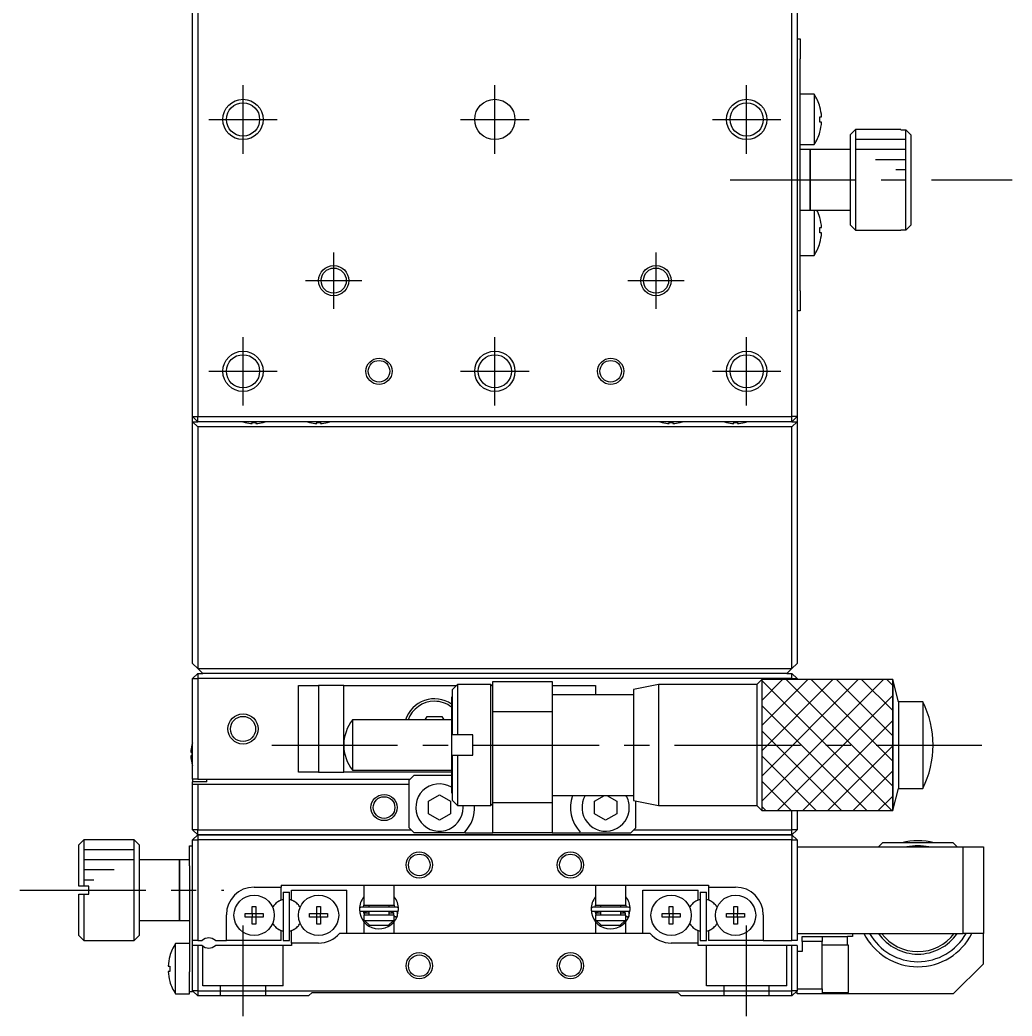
# Model space of a CAD drawing. Extents: x -401 to 352, y 16 to 609.
# Drawn here: x -103.9 to -5.4, y 36.5 to 135.3 of the extents above; entities that cross this region are included whole.
import ezdxf

# ---------------------------------------------------------------- set-up
doc = ezdxf.new("R2010")
doc.units = 0
doc.header["$LTSCALE"] = 10
doc.linetypes.add('CENTER', pattern=[2, 1.25, -0.25, 0.25, -0.25])
doc.linetypes.add('DASHED', pattern=[3.5, 2, -1.5])
doc.layers.get('0').update_dxf_attribs({"linetype": 'CONTINUOUS'})
doc.layers.add('CENTER', color=1, linetype='CENTER')

msp = doc.modelspace()

# ---------------------------------------------------------------- linework, layer by layer
at = {"color": 7, "linetype": 'CONTINUOUS'}
for p, q in [((-86.796638, 95.963481), (-86.796638, 154.963481)), ((-86.296638, 154.963481), (-86.296638, 95.963481)), ((-27.296638, 95.963481), (-27.296638, 154.963481)), ((-26.796638, 154.963481), (-26.796638, 95.963481)), ((-26.796638, 133.463481), (-26.496638, 133.463481)), ((-26.496638, 133.463481), (-26.496638, 131.463481)), ((-26.496638, 126.538481), (-26.496638, 131.463481)), ((-25.104981, 127.963481), (-26.496638, 127.963481)), ((-25.104981, 127.963481), (-25.104981, 122.963481)), ((-24.534057, 126.722071), (-24.527202, 126.725414)), ((-24.534057, 126.722071), (-24.527202, 126.725414)), ((-26.496638, 124.388481), (-26.496638, 126.538481)), ((-24.534057, 125.723481), (-24.361686, 125.723481)), ((-24.534057, 125.203481), (-24.534057, 125.723481)), ((-24.361686, 125.203481), (-24.534057, 125.203481)), ((-26.496638, 121.038481), (-26.496638, 124.388481)), ((-24.527202, 124.201548), (-24.534057, 124.204892)), ((-24.527202, 124.201548), (-24.534057, 124.204892)), ((-20.996638, 124.463481), (-21.496638, 123.963481)), ((-21.496638, 114.963481), (-21.496638, 123.963481)), ((-20.996638, 124.463481), (-20.996638, 114.463481)), ((-16.496638, 124.463481), (-20.996638, 124.463481)), ((-16.496638, 124.463481), (-16.496638, 124.447455)), ((-16.496638, 124.447455), (-15.996638, 124.447455)), ((-15.996638, 114.479507), (-15.996638, 124.447455)), ((-15.996638, 124.447455), (-15.496638, 123.945668)), ((-15.496638, 123.945668), (-15.496638, 114.981294)), ((-26.496638, 122.963481), (-25.104981, 122.963481)), ((-25.496638, 122.463481), (-26.496638, 122.463481)), ((-25.496638, 122.463481), (-25.496638, 116.463481)), ((-25.496638, 116.463481), (-25.496638, 122.463481)), ((-21.496638, 122.463481), (-25.496638, 122.463481)), ((-26.496638, 115.538481), (-26.496638, 121.038481)), ((-26.496638, 116.463481), (-25.496638, 116.463481)), ((-25.496638, 116.463481), (-21.496638, 116.463481)), ((-25.104981, 116.463481), (-25.104981, 111.963481)), ((-24.534057, 115.722071), (-24.527202, 115.725414)), ((-24.534057, 115.722071), (-24.527202, 115.725414)), ((-26.496638, 113.388481), (-26.496638, 115.538481)), ((-24.534057, 114.723481), (-24.361686, 114.723481)), ((-24.534057, 114.203481), (-24.534057, 114.723481)), ((-21.496638, 114.963481), (-20.996638, 114.463481)), ((-15.496638, 114.981294), (-15.996638, 114.479507)), ((-24.361686, 114.203481), (-24.534057, 114.203481)), ((-20.996638, 114.463481), (-16.496638, 114.463481)), ((-16.496638, 114.479507), (-16.496638, 114.463481)), ((-15.996638, 114.479507), (-16.496638, 114.479507)), ((-26.496638, 108.463481), (-26.496638, 113.388481)), ((-24.527202, 113.201548), (-24.534057, 113.204892)), ((-24.527202, 113.201548), (-24.534057, 113.204892)), ((-26.496638, 111.963481), (-25.104981, 111.963481)), ((-26.496638, 108.463481), (-26.496638, 106.463481)), ((-26.496638, 106.463481), (-26.796638, 106.463481)), ((-86.796638, 95.963481), (-86.296638, 95.963481)), ((-86.796638, 95.963481), (-86.296638, 95.463481)), ((-86.796638, 95.463481), (-86.796638, 95.963481)), ((-86.296638, 95.963481), (-27.296638, 95.963481)), ((-86.296638, 95.463481), (-86.296638, 95.963481)), ((-26.796638, 95.963481), (-27.296638, 95.963481)), ((-27.296638, 95.463481), (-27.296638, 95.963481)), ((-27.296638, 95.463481), (-26.796638, 95.963481)), ((-26.796638, 95.963481), (-26.796638, 95.463481)), ((-86.796638, 95.463481), (-86.296638, 94.963481)), ((-86.796638, 95.463481), (-86.296638, 95.463481)), ((-86.796638, 71.463481), (-86.796638, 95.463481)), ((-27.296638, 95.463481), (-86.296638, 95.463481)), ((-27.296638, 94.963481), (-86.296638, 94.963481)), ((-86.296638, 94.963481), (-86.296638, 70.963481)), ((-81.585254, 95.389337), (-81.583, 95.393959)), ((-80.876638, 95.393959), (-80.516638, 95.393959)), ((-80.876638, 95.273622), (-80.876638, 95.393959)), ((-80.516638, 95.393959), (-80.516638, 95.273622)), ((-79.810277, 95.393959), (-79.808022, 95.389337)), ((-75.185254, 95.389337), (-75.183, 95.393959)), ((-74.476638, 95.393959), (-74.116638, 95.393959)), ((-74.476638, 95.273622), (-74.476638, 95.393959)), ((-74.116638, 95.393959), (-74.116638, 95.273622)), ((-73.410277, 95.393959), (-73.408022, 95.389337)), ((-40.185254, 95.389337), (-40.183, 95.393959)), ((-39.476638, 95.393959), (-39.116638, 95.393959)), ((-39.476638, 95.273622), (-39.476638, 95.393959)), ((-39.116638, 95.393959), (-39.116638, 95.273622)), ((-38.410277, 95.393959), (-38.408022, 95.389337)), ((-33.785254, 95.389337), (-33.783, 95.393959)), ((-33.076638, 95.393959), (-32.716638, 95.393959)), ((-33.076638, 95.273622), (-33.076638, 95.393959)), ((-32.716638, 95.393959), (-32.716638, 95.273622)), ((-32.010277, 95.393959), (-32.008022, 95.389337)), ((-27.296638, 94.963481), (-26.796638, 95.463481)), ((-27.296638, 95.463481), (-26.796638, 95.463481)), ((-27.296638, 70.963481), (-27.296638, 94.963481)), ((-26.796638, 95.463481), (-26.796638, 71.463481)), ((-86.296638, 70.963481), (-86.796638, 71.463481)), ((-26.796638, 71.463481), (-27.296638, 70.963481)), ((-86.296638, 70.463481), (-86.796638, 69.963481)), ((-85.796638, 70.463481), (-86.296638, 70.963481)), ((-86.296638, 70.963481), (-27.296638, 70.963481)), ((-86.296638, 70.463481), (-86.296638, 69.963481)), ((-86.296638, 70.463481), (-85.796638, 70.463481)), ((-27.796638, 70.463481), (-85.796638, 70.463481)), ((-27.296638, 70.963481), (-27.796638, 70.463481)), ((-27.796638, 70.463481), (-27.296638, 70.463481)), ((-27.296638, 69.963481), (-27.296638, 70.463481)), ((-26.796638, 69.963481), (-27.296638, 70.463481)), ((-86.796638, 59.963481), (-86.796638, 69.963481)), ((-86.796638, 69.963481), (-86.296638, 69.963481)), ((-86.296638, 69.963481), (-86.296638, 59.963481)), ((-27.296638, 69.963481), (-86.296638, 69.963481)), ((-76.296638, 60.663481), (-76.296638, 69.263481)), ((-76.296638, 69.263481), (-74.296638, 69.263481)), ((-74.296638, 69.263481), (-74.296638, 60.663481)), ((-71.796638, 69.263481), (-74.296638, 69.263481)), ((-71.796638, 60.663481), (-71.796638, 69.263481)), ((-71.796638, 69.263481), (-60.596638, 69.263481)), ((-60.496638, 69.363481), (-60.996638, 68.863481)), ((-60.496638, 69.363481), (-60.496638, 64.363481)), ((-57.196638, 69.363481), (-60.496638, 69.363481)), ((-57.196638, 63.363481), (-57.196638, 69.363481)), ((-56.996638, 69.163481), (-57.196638, 69.363481)), ((-57.096638, 69.263481), (-56.996638, 69.263481)), ((-56.996638, 69.663481), (-51.096638, 69.663481)), ((-56.996638, 66.663481), (-56.996638, 69.663481)), ((-51.096638, 69.663481), (-51.096638, 66.663481)), ((-51.096638, 69.263481), (-46.796638, 69.263481)), ((-46.796638, 69.263481), (-46.796638, 68.363481)), ((-40.546639, 69.363477), (-43.046638, 68.863478)), ((-40.546639, 69.363477), (-40.546639, 57.363485)), ((-30.796634, 69.363477), (-40.546639, 69.363477)), ((-30.296632, 69.86348), (-30.796634, 69.363477)), ((-30.796634, 69.363477), (-30.796634, 57.363485)), ((-30.296632, 69.86348), (-30.296632, 56.863482)), ((-17.296631, 69.86348), (-30.296632, 69.86348)), ((-17.296631, 69.86348), (-30.296632, 69.86348)), ((-30.296632, 69.86348), (-30.296632, 56.863482)), ((-27.296638, 69.86348), (-27.296638, 69.963481)), ((-27.296638, 69.963481), (-26.796638, 69.963481)), ((-26.796638, 69.963481), (-26.796638, 69.86348)), ((-17.296631, 69.86348), (-17.296631, 56.863482)), ((-16.707143, 67.663481), (-17.296631, 69.86348)), ((-17.296631, 56.863482), (-17.296631, 69.86348)), ((-60.996638, 64.363481), (-60.996638, 68.863481)), ((-43.046638, 68.363481), (-51.096638, 68.363481)), ((-43.046638, 68.863478), (-43.046638, 57.863484)), ((-61.096638, 68.113481), (-61.096638, 58.613481)), ((-60.996638, 68.113481), (-61.096638, 68.113481)), ((-16.707143, 67.663481), (-16.707143, 59.063481)), ((-14.296632, 67.663481), (-16.707143, 67.663481)), ((-14.296632, 67.663481), (-14.296632, 59.063481)), ((-51.096638, 66.663481), (-56.996638, 66.663481)), ((-56.996638, 57.663481), (-56.996638, 66.663481)), ((-51.096638, 66.663481), (-51.096638, 57.663481)), ((-70.919129, 65.863477), (-70.919129, 60.863485)), ((-61.096638, 65.863477), (-70.919129, 65.863477)), ((-63.720401, 65.863477), (-63.518326, 66.213481)), ((-63.518326, 66.213481), (-62.07495, 66.213481)), ((-62.07495, 66.213481), (-61.872875, 65.863477)), ((-60.496638, 64.363481), (-60.996638, 64.363481)), ((-58.996638, 64.363481), (-60.496638, 64.363481)), ((-58.996638, 62.363481), (-58.996638, 64.363481)), ((-86.870782, 63.352097), (-86.86616, 63.349842)), ((-57.196638, 57.363481), (-57.196638, 63.363481)), ((-86.986497, 62.643481), (-86.86616, 62.643481)), ((-86.86616, 62.643481), (-86.86616, 62.283481)), ((-60.996638, 57.863481), (-60.996638, 62.363481)), ((-60.996638, 62.363481), (-60.496638, 62.363481)), ((-60.496638, 62.363481), (-60.496638, 57.363481)), ((-60.496638, 62.363481), (-58.996638, 62.363481)), ((-86.86616, 62.283481), (-86.986497, 62.283481)), ((-86.86616, 61.57712), (-86.870782, 61.574865)), ((-74.296638, 60.663481), (-76.296638, 60.663481)), ((-74.296638, 60.663481), (-71.796638, 60.663481)), ((-61.096638, 60.663481), (-71.796638, 60.663481)), ((-70.919129, 60.863485), (-61.096638, 60.863485)), ((-64.796638, 60.363481), (-65.296638, 59.863481)), ((-64.796638, 60.363481), (-61.096638, 60.363481)), ((-86.296638, 59.963481), (-86.796638, 59.963481)), ((-86.796638, 59.963481), (-86.796638, 59.713481)), ((-85.396638, 59.713481), (-86.796638, 59.713481)), ((-86.796638, 59.463481), (-86.796638, 59.713481)), ((-86.796638, 54.963481), (-86.796638, 59.463481)), ((-86.296638, 59.463481), (-86.796638, 59.463481)), ((-86.296638, 59.963481), (-65.196638, 59.963481)), ((-86.296638, 59.463481), (-86.296638, 54.963481)), ((-65.296638, 59.463481), (-86.296638, 59.463481)), ((-85.396638, 59.713481), (-85.396638, 59.963481)), ((-65.296638, 55.163481), (-65.296638, 59.863481)), ((-63.396638, 57.798566), (-62.296638, 58.433652)), ((-62.296638, 58.433652), (-61.196638, 57.798566)), ((-61.096638, 58.613481), (-60.996638, 58.613481)), ((-51.096638, 58.363481), (-43.046638, 58.363481)), ((-46.896638, 57.798566), (-45.918177, 58.363481)), ((-45.675099, 58.363481), (-44.696638, 57.798566)), ((-17.296631, 56.863482), (-16.707143, 59.063481)), ((-16.707143, 59.063481), (-14.296632, 59.063481)), ((-63.396638, 56.528396), (-63.396638, 57.798566)), ((-61.196638, 57.798566), (-61.196638, 56.528396)), ((-60.996638, 57.863481), (-60.496638, 57.363481)), ((-60.496638, 57.363481), (-57.196638, 57.363481)), ((-57.196638, 57.363481), (-56.996638, 57.563481)), ((-56.996638, 54.663481), (-56.996638, 57.663481)), ((-56.996638, 57.663481), (-51.096638, 57.663481)), ((-51.096638, 57.663481), (-51.096638, 54.663481)), ((-46.896638, 56.528396), (-46.896638, 57.798566)), ((-44.696638, 57.798566), (-44.696638, 56.528396)), ((-43.046638, 57.863484), (-40.546639, 57.363485)), ((-42.796638, 55.163481), (-42.796638, 57.813484)), ((-40.546639, 57.363485), (-30.796634, 57.363485)), ((-30.796634, 57.363485), (-30.296632, 56.863482)), ((-62.296638, 55.89331), (-63.396638, 56.528396)), ((-61.196638, 56.528396), (-62.296638, 55.89331)), ((-45.796638, 55.89331), (-46.896638, 56.528396)), ((-44.696638, 56.528396), (-45.796638, 55.89331)), ((-30.296632, 56.863482), (-17.296631, 56.863482)), ((-30.296632, 56.863482), (-17.296631, 56.863482)), ((-27.296638, 54.963481), (-27.296638, 56.863482)), ((-26.796638, 56.863482), (-26.796638, 54.963481)), ((-86.296638, 54.463481), (-86.796638, 54.963481)), ((-86.296638, 54.963481), (-86.796638, 54.963481)), ((-86.296638, 54.463481), (-86.796638, 53.963481)), ((-86.296638, 54.963481), (-65.096638, 54.963481)), ((-86.296638, 54.463481), (-86.296638, 54.963481)), ((-27.296638, 54.463481), (-86.296638, 54.463481)), ((-86.296638, 54.463481), (-27.296638, 54.463481)), ((-86.296638, 54.463481), (-86.296638, 53.963481)), ((-65.296638, 55.163481), (-64.796638, 54.663481)), ((-59.74911, 54.663481), (-64.796638, 54.663481)), ((-59.778483, 54.73266), (-59.74911, 54.663481)), ((-59.74911, 54.663481), (-56.996638, 54.663481)), ((-51.096638, 54.663481), (-56.996638, 54.663481)), ((-51.096638, 54.663481), (-48.344166, 54.663481)), ((-48.344166, 54.663481), (-48.314794, 54.73266)), ((-48.344166, 54.663481), (-43.296638, 54.663481)), ((-43.296638, 54.663481), (-42.796638, 55.163481)), ((-42.996638, 54.963481), (-27.296638, 54.963481)), ((-27.296638, 54.463481), (-27.296638, 54.963481)), ((-26.796638, 54.963481), (-27.296638, 54.963481)), ((-27.296638, 54.463481), (-26.796638, 54.963481)), ((-27.296638, 54.463481), (-27.296638, 53.963481)), ((-27.296638, 54.463481), (-26.796638, 53.963481)), ((-97.596638, 53.963481), (-98.096638, 53.463481)), ((-98.096638, 49.363481), (-98.096638, 53.463481)), ((-97.596638, 53.963481), (-97.596638, 49.363481)), ((-92.596638, 53.963481), (-97.596638, 53.963481)), ((-92.596638, 43.963481), (-92.596638, 53.963481)), ((-92.096638, 53.463481), (-92.596638, 53.963481)), ((-92.096638, 53.463481), (-92.096638, 44.463481)), ((-86.796638, 43.963481), (-86.796638, 53.963481)), ((-86.796638, 53.963481), (-86.296638, 53.963481)), ((-86.296638, 53.963481), (-86.296638, 43.963481)), ((-27.296638, 53.963481), (-86.296638, 53.963481)), ((-27.296638, 43.963481), (-27.296638, 53.963481)), ((-27.296638, 53.963481), (-26.796638, 53.963481)), ((-26.796638, 53.963481), (-26.796638, 43.963481)), ((-18.296638, 53.663481), (-18.696638, 53.263481)), ((-11.296638, 53.663481), (-18.296638, 53.663481)), ((-10.896638, 53.263481), (-11.296638, 53.663481)), ((-87.096638, 51.363481), (-87.096638, 53.363481)), ((-87.096638, 53.363481), (-86.796638, 53.363481)), ((-26.796638, 53.263481), (-10.296638, 53.263481)), ((-10.296638, 44.663481), (-10.296638, 53.263481)), ((-10.296638, 53.263481), (-8.296638, 53.263481)), ((-8.296638, 53.263481), (-8.296638, 44.663481)), ((-88.096638, 51.963481), (-92.096638, 51.963481)), ((-88.096638, 45.963481), (-88.096638, 51.963481)), ((-88.096638, 51.963481), (-88.096638, 45.963481)), ((-87.096638, 51.963481), (-88.096638, 51.963481)), ((-87.096638, 51.363481), (-87.096638, 42.238481)), ((-77.996638, 49.463481), (-35.596638, 49.463481)), ((-77.996638, 49.463481), (-77.996638, 49.263481)), ((-69.796638, 49.463481), (-69.796638, 47.463481)), ((-66.796638, 47.463481), (-66.796638, 49.463481)), ((-46.796638, 49.463481), (-46.796638, 47.463481)), ((-43.796638, 47.463481), (-43.796638, 49.463481)), ((-35.596638, 49.463481), (-35.596638, 49.263481)), ((-97.596638, 49.363481), (-98.096638, 49.363481)), ((-98.096638, 44.463481), (-98.096638, 48.563481)), ((-98.096638, 48.563481), (-97.596638, 48.563481)), ((-97.096638, 49.363481), (-97.596638, 49.363481)), ((-97.596638, 48.563481), (-97.596638, 43.963481)), ((-97.596638, 48.563481), (-97.096638, 48.563481)), ((-97.096638, 48.563481), (-97.096638, 49.363481)), ((-80.696638, 49.263481), (-77.996638, 49.263481)), ((-77.996638, 48.014287), (-77.996638, 49.263481)), ((-77.796638, 48.763481), (-77.796638, 43.963481)), ((-77.796638, 48.763481), (-77.196638, 48.763481)), ((-77.196638, 43.963481), (-77.196638, 48.763481)), ((-76.996638, 48.963481), (-71.496638, 48.963481)), ((-76.996638, 48.014287), (-76.996638, 48.963481)), ((-71.496638, 44.663481), (-71.496638, 48.963481)), ((-42.096638, 44.663481), (-42.096638, 48.963481)), ((-42.096638, 48.963481), (-36.596638, 48.963481)), ((-36.596638, 48.014287), (-36.596638, 48.963481)), ((-36.396638, 48.763481), (-36.396638, 43.963481)), ((-36.396638, 48.763481), (-35.796638, 48.763481)), ((-35.796638, 43.963481), (-35.796638, 48.763481)), ((-35.596638, 49.263481), (-32.896638, 49.263481)), ((-35.596638, 49.263481), (-35.596638, 48.014287)), ((-78.256733, 47.864121), (-77.996638, 48.014287)), ((-76.996638, 48.014287), (-76.736543, 47.864121)), ((-69.840004, 47.258537), (-69.800007, 47.463727)), ((-69.800007, 47.463727), (-69.796724, 47.475914)), ((-69.796638, 47.463481), (-66.796638, 47.463481)), ((-69.296638, 47.463481), (-69.296638, 47.258481)), ((-67.296638, 47.258481), (-67.296638, 47.463481)), ((-66.796317, 47.474912), (-66.79327, 47.463684)), ((-66.79327, 47.463684), (-66.752956, 47.258504)), ((-46.840004, 47.258537), (-46.800007, 47.463727)), ((-46.800007, 47.463727), (-46.796724, 47.475914)), ((-46.796638, 47.463481), (-43.796638, 47.463481)), ((-46.296638, 47.463481), (-46.296638, 47.258481)), ((-44.296638, 47.258481), (-44.296638, 47.463481)), ((-43.796317, 47.474912), (-43.79327, 47.463684)), ((-43.79327, 47.463684), (-43.752956, 47.258504)), ((-36.596638, 48.014287), (-36.856733, 47.864121)), ((-35.336543, 47.864121), (-35.596638, 48.014287)), ((-83.446638, 43.963481), (-83.446638, 46.513481)), ((-81.583, 46.643481), (-80.876638, 46.643481)), ((-81.583, 46.283481), (-81.583, 46.643481)), ((-80.876638, 47.349842), (-80.516638, 47.349842)), ((-80.876638, 46.643481), (-80.876638, 47.349842)), ((-80.866266, 46.633109), (-80.876638, 46.643481)), ((-80.866266, 46.293853), (-80.866266, 46.633109)), ((-80.866266, 46.633109), (-80.52701, 46.633109)), ((-80.52701, 46.633109), (-80.516638, 46.643481)), ((-80.52701, 46.633109), (-80.52701, 46.293853)), ((-80.516638, 47.349842), (-80.516638, 46.643481)), ((-80.516638, 46.643481), (-79.810277, 46.643481)), ((-79.810277, 46.643481), (-79.810277, 46.283481)), ((-75.183, 46.283481), (-75.183, 46.643481)), ((-75.183, 46.643481), (-74.476638, 46.643481)), ((-74.476638, 47.349842), (-74.116638, 47.349842)), ((-74.476638, 46.643481), (-74.476638, 47.349842)), ((-74.466266, 46.633109), (-74.476638, 46.643481)), ((-74.466266, 46.633109), (-74.12701, 46.633109)), ((-74.466266, 46.293853), (-74.466266, 46.633109)), ((-74.12701, 46.633109), (-74.116638, 46.643481)), ((-74.12701, 46.633109), (-74.12701, 46.293853)), ((-74.116638, 47.349842), (-74.116638, 46.643481)), ((-74.116638, 46.643481), (-73.410277, 46.643481)), ((-73.410277, 46.643481), (-73.410277, 46.283481)), ((-66.546638, 47.258481), (-70.046638, 47.258481)), ((-70.046638, 46.868481), (-66.546638, 46.868481)), ((-69.731848, 46.463323), (-69.840327, 46.868438)), ((-69.750233, 46.570081), (-69.749756, 46.585153)), ((-69.749939, 46.555007), (-69.750233, 46.570081)), ((-69.748875, 46.539971), (-69.749939, 46.555007)), ((-69.749756, 46.585153), (-69.74851, 46.600183)), ((-69.747044, 46.525013), (-69.748875, 46.539971)), ((-69.74851, 46.600183), (-69.746497, 46.615131)), ((-69.744454, 46.510171), (-69.747044, 46.525013)), ((-69.746497, 46.615131), (-69.743724, 46.629958)), ((-69.741111, 46.495485), (-69.744454, 46.510171)), ((-69.743724, 46.629958), (-69.740198, 46.644624)), ((-69.737025, 46.480992), (-69.741111, 46.495485)), ((-69.740198, 46.644624), (-69.73593, 46.659091)), ((-69.73221, 46.46673), (-69.737025, 46.480992)), ((-69.73593, 46.659091), (-69.730931, 46.673322)), ((-69.296638, 46.663481), (-69.734822, 46.663481)), ((-69.296638, 46.663481), (-69.734821, 46.663481)), ((-69.730931, 46.673322), (-69.725218, 46.68728)), ((-69.725218, 46.68728), (-69.718805, 46.700929)), ((-69.718805, 46.700929), (-69.711712, 46.714235)), ((-69.711712, 46.714235), (-69.703958, 46.727164)), ((-69.703958, 46.727164), (-69.695564, 46.739684)), ((-69.695564, 46.739684), (-69.686555, 46.751765)), ((-69.686555, 46.751765), (-69.676954, 46.763378)), ((-69.676954, 46.763378), (-69.666787, 46.774495)), ((-69.666787, 46.774495), (-69.656082, 46.78509)), ((-69.656082, 46.78509), (-69.644867, 46.795138)), ((-69.644867, 46.795138), (-69.63317, 46.804617)), ((-69.63317, 46.804617), (-69.621021, 46.813504)), ((-69.621021, 46.813504), (-69.608453, 46.821781)), ((-69.608453, 46.821781), (-69.595495, 46.829429)), ((-69.595495, 46.829429), (-69.58218, 46.836431)), ((-69.58218, 46.836431), (-69.568542, 46.842772)), ((-69.568542, 46.842772), (-69.554612, 46.848438)), ((-69.554612, 46.848438), (-69.540425, 46.853418)), ((-69.540425, 46.853418), (-69.526016, 46.857701)), ((-69.526016, 46.857701), (-69.511418, 46.861279)), ((-69.511418, 46.861279), (-69.496665, 46.864143)), ((-69.496665, 46.864143), (-69.481794, 46.866288)), ((-69.481794, 46.866288), (-69.466838, 46.86771)), ((-69.466838, 46.86771), (-69.451834, 46.868405)), ((-69.451834, 46.868405), (-69.445139, 46.868481)), ((-69.296638, 46.868481), (-69.296638, 46.463481)), ((-67.296638, 46.463481), (-67.296638, 46.868481)), ((-66.858443, 46.663481), (-67.296638, 46.663481)), ((-66.858444, 46.663481), (-67.296638, 46.663481)), ((-67.148137, 46.868481), (-67.133912, 46.868147)), ((-67.133912, 46.868147), (-67.118932, 46.867087)), ((-67.118932, 46.867087), (-67.104023, 46.865304)), ((-67.104023, 46.865304), (-67.089219, 46.8628)), ((-67.089219, 46.8628), (-67.074556, 46.859583)), ((-67.074556, 46.859583), (-67.060068, 46.855659)), ((-67.060068, 46.855659), (-67.045788, 46.851036)), ((-67.045788, 46.851036), (-67.031752, 46.845725)), ((-67.031752, 46.845725), (-67.017991, 46.839738)), ((-67.017991, 46.839738), (-67.004539, 46.833087)), ((-67.004539, 46.833087), (-66.991429, 46.825787)), ((-66.991429, 46.825787), (-66.978691, 46.817853)), ((-66.978691, 46.817853), (-66.966358, 46.809305)), ((-66.966358, 46.809305), (-66.954459, 46.80016)), ((-66.954459, 46.80016), (-66.943024, 46.790438)), ((-66.943024, 46.790438), (-66.932083, 46.780162)), ((-66.932083, 46.780162), (-66.921662, 46.769356)), ((-66.921662, 46.769356), (-66.91179, 46.758042)), ((-66.91179, 46.758042), (-66.902491, 46.746249)), ((-66.902491, 46.746249), (-66.893791, 46.734003)), ((-66.893791, 46.734003), (-66.885712, 46.721334)), ((-66.885712, 46.721334), (-66.878278, 46.708272)), ((-66.878278, 46.708272), (-66.871509, 46.694847)), ((-66.871509, 46.694847), (-66.865424, 46.681095)), ((-66.865424, 46.681095), (-66.860041, 46.667047)), ((-66.858281, 46.474686), (-66.863426, 46.460506)), ((-66.860041, 46.667047), (-66.855374, 46.65274)), ((-66.853865, 46.489109), (-66.858281, 46.474686)), ((-66.855374, 46.65274), (-66.851439, 46.63821)), ((-66.85019, 46.503738), (-66.853865, 46.489109)), ((-66.851439, 46.63821), (-66.848247, 46.623494)), ((-66.847267, 46.518535), (-66.85019, 46.503738)), ((-66.848247, 46.623494), (-66.845809, 46.60863)), ((-66.845103, 46.533461), (-66.847267, 46.518535)), ((-66.845809, 46.60863), (-66.84413, 46.593657)), ((-66.843705, 46.548476), (-66.845103, 46.533461)), ((-66.84413, 46.593657), (-66.843219, 46.578614)), ((-66.843077, 46.56354), (-66.843705, 46.548476)), ((-66.843219, 46.578614), (-66.843077, 46.56354)), ((-66.519321, 46.86237), (-66.523013, 46.870028)), ((-66.505393, 46.831023), (-66.519321, 46.86237)), ((-66.493051, 46.799033), (-66.505393, 46.831023)), ((-66.482325, 46.766478), (-66.493051, 46.799033)), ((-66.488942, 46.348434), (-66.352983, 47.035889)), ((-66.473239, 46.733438), (-66.482325, 46.766478)), ((-66.465816, 46.699994), (-66.473239, 46.733438)), ((-66.460075, 46.666227), (-66.465816, 46.699994)), ((-66.461414, 46.461509), (-66.456922, 46.495464)), ((-66.456028, 46.632221), (-66.460075, 46.666227)), ((-66.456922, 46.495464), (-66.454132, 46.529596)), ((-66.453685, 46.598058), (-66.456028, 46.632221)), ((-66.454132, 46.529596), (-66.453053, 46.563822)), ((-66.453053, 46.563822), (-66.453685, 46.598058)), ((-43.546638, 47.258481), (-47.046638, 47.258481)), ((-47.046638, 46.868481), (-43.546638, 46.868481)), ((-46.731848, 46.463323), (-46.840327, 46.868438)), ((-46.750233, 46.570081), (-46.749756, 46.585153)), ((-46.749939, 46.555007), (-46.750233, 46.570081)), ((-46.748875, 46.539971), (-46.749939, 46.555007)), ((-46.749756, 46.585153), (-46.74851, 46.600183)), ((-46.747044, 46.525013), (-46.748875, 46.539971)), ((-46.74851, 46.600183), (-46.746497, 46.615131)), ((-46.744454, 46.510171), (-46.747044, 46.525013)), ((-46.746497, 46.615131), (-46.743724, 46.629958)), ((-46.741111, 46.495485), (-46.744454, 46.510171)), ((-46.743724, 46.629958), (-46.740198, 46.644624)), ((-46.737025, 46.480992), (-46.741111, 46.495485)), ((-46.740198, 46.644624), (-46.73593, 46.659091)), ((-46.73221, 46.46673), (-46.737025, 46.480992)), ((-46.73593, 46.659091), (-46.730931, 46.673322)), ((-46.296638, 46.663481), (-46.734822, 46.663481)), ((-46.296638, 46.663481), (-46.734821, 46.663481)), ((-46.730931, 46.673322), (-46.725218, 46.68728)), ((-46.725218, 46.68728), (-46.718805, 46.700929)), ((-46.718805, 46.700929), (-46.711712, 46.714235)), ((-46.711712, 46.714235), (-46.703958, 46.727164)), ((-46.703958, 46.727164), (-46.695564, 46.739684)), ((-46.695564, 46.739684), (-46.686555, 46.751765)), ((-46.686555, 46.751765), (-46.676954, 46.763378)), ((-46.676954, 46.763378), (-46.666787, 46.774495)), ((-46.666787, 46.774495), (-46.656082, 46.78509)), ((-46.656082, 46.78509), (-46.644867, 46.795138)), ((-46.644867, 46.795138), (-46.63317, 46.804617)), ((-46.63317, 46.804617), (-46.621021, 46.813504)), ((-46.621021, 46.813504), (-46.608453, 46.821781)), ((-46.608453, 46.821781), (-46.595495, 46.829429)), ((-46.595495, 46.829429), (-46.58218, 46.836431)), ((-46.58218, 46.836431), (-46.568542, 46.842772)), ((-46.568542, 46.842772), (-46.554612, 46.848438)), ((-46.554612, 46.848438), (-46.540425, 46.853418)), ((-46.540425, 46.853418), (-46.526016, 46.857701)), ((-46.526016, 46.857701), (-46.511418, 46.861279)), ((-46.511418, 46.861279), (-46.496665, 46.864143)), ((-46.496665, 46.864143), (-46.481794, 46.866288)), ((-46.481794, 46.866288), (-46.466838, 46.86771)), ((-46.466838, 46.86771), (-46.451834, 46.868405)), ((-46.451834, 46.868405), (-46.445139, 46.868481)), ((-46.296638, 46.868481), (-46.296638, 46.463481)), ((-44.296638, 46.463481), (-44.296638, 46.868481)), ((-43.858443, 46.663481), (-44.296638, 46.663481)), ((-43.858444, 46.663481), (-44.296638, 46.663481)), ((-44.148137, 46.868481), (-44.133912, 46.868147)), ((-44.133912, 46.868147), (-44.118932, 46.867087)), ((-44.118932, 46.867087), (-44.104023, 46.865304)), ((-44.104023, 46.865304), (-44.089219, 46.8628)), ((-44.089219, 46.8628), (-44.074556, 46.859583)), ((-44.074556, 46.859583), (-44.060068, 46.855659)), ((-44.060068, 46.855659), (-44.045788, 46.851036)), ((-44.045788, 46.851036), (-44.031752, 46.845725)), ((-44.031752, 46.845725), (-44.017991, 46.839738)), ((-44.017991, 46.839738), (-44.004539, 46.833087)), ((-44.004539, 46.833087), (-43.991429, 46.825787)), ((-43.991429, 46.825787), (-43.978691, 46.817853)), ((-43.978691, 46.817853), (-43.966358, 46.809305)), ((-43.966358, 46.809305), (-43.954459, 46.80016)), ((-43.954459, 46.80016), (-43.943024, 46.790438)), ((-43.943024, 46.790438), (-43.932083, 46.780162)), ((-43.932083, 46.780162), (-43.921662, 46.769356)), ((-43.921662, 46.769356), (-43.91179, 46.758042)), ((-43.91179, 46.758042), (-43.902491, 46.746249)), ((-43.902491, 46.746249), (-43.893791, 46.734003)), ((-43.893791, 46.734003), (-43.885712, 46.721334)), ((-43.885712, 46.721334), (-43.878278, 46.708272)), ((-43.878278, 46.708272), (-43.871509, 46.694847)), ((-43.871509, 46.694847), (-43.865424, 46.681095)), ((-43.865424, 46.681095), (-43.860041, 46.667047)), ((-43.858281, 46.474686), (-43.863426, 46.460506)), ((-43.860041, 46.667047), (-43.855374, 46.65274)), ((-43.853865, 46.489109), (-43.858281, 46.474686)), ((-43.855374, 46.65274), (-43.851439, 46.63821)), ((-43.85019, 46.503738), (-43.853865, 46.489109)), ((-43.851439, 46.63821), (-43.848247, 46.623494)), ((-43.847267, 46.518535), (-43.85019, 46.503738)), ((-43.848247, 46.623494), (-43.845809, 46.60863)), ((-43.845103, 46.533461), (-43.847267, 46.518535)), ((-43.845809, 46.60863), (-43.84413, 46.593657)), ((-43.843705, 46.548476), (-43.845103, 46.533461)), ((-43.84413, 46.593657), (-43.843219, 46.578614)), ((-43.843077, 46.56354), (-43.843705, 46.548476)), ((-43.843219, 46.578614), (-43.843077, 46.56354)), ((-43.519321, 46.86237), (-43.523013, 46.870028)), ((-43.505393, 46.831023), (-43.519321, 46.86237)), ((-43.493051, 46.799033), (-43.505393, 46.831023)), ((-43.482325, 46.766478), (-43.493051, 46.799033)), ((-43.488942, 46.348434), (-43.352983, 47.035889)), ((-43.473239, 46.733438), (-43.482325, 46.766478)), ((-43.465816, 46.699994), (-43.473239, 46.733438)), ((-43.460075, 46.666227), (-43.465816, 46.699994)), ((-43.461414, 46.461509), (-43.456922, 46.495464)), ((-43.456028, 46.632221), (-43.460075, 46.666227)), ((-43.456922, 46.495464), (-43.454132, 46.529596)), ((-43.453685, 46.598058), (-43.456028, 46.632221)), ((-43.454132, 46.529596), (-43.453053, 46.563822)), ((-43.453053, 46.563822), (-43.453685, 46.598058)), ((-40.183, 46.643481), (-39.476638, 46.643481)), ((-40.183, 46.283481), (-40.183, 46.643481)), ((-39.476638, 47.349842), (-39.116638, 47.349842)), ((-39.476638, 46.643481), (-39.476638, 47.349842)), ((-39.466266, 46.633109), (-39.476638, 46.643481)), ((-39.466266, 46.293853), (-39.466266, 46.633109)), ((-39.466266, 46.633109), (-39.12701, 46.633109)), ((-39.12701, 46.633109), (-39.116638, 46.643481)), ((-39.12701, 46.633109), (-39.12701, 46.293853)), ((-39.116638, 47.349842), (-39.116638, 46.643481)), ((-39.116638, 46.643481), (-38.410277, 46.643481)), ((-38.410277, 46.643481), (-38.410277, 46.283481)), ((-33.783, 46.283481), (-33.783, 46.643481)), ((-33.783, 46.643481), (-33.076638, 46.643481)), ((-33.076638, 47.349842), (-32.716638, 47.349842)), ((-33.076638, 46.643481), (-33.076638, 47.349842)), ((-33.066266, 46.633109), (-33.076638, 46.643481)), ((-33.066266, 46.293853), (-33.066266, 46.633109)), ((-33.066266, 46.633109), (-32.72701, 46.633109)), ((-32.72701, 46.633109), (-32.716638, 46.643481)), ((-32.72701, 46.633109), (-32.72701, 46.293853)), ((-32.716638, 47.349842), (-32.716638, 46.643481)), ((-32.716638, 46.643481), (-32.010277, 46.643481)), ((-32.010277, 46.643481), (-32.010277, 46.283481)), ((-30.146638, 46.513481), (-30.146638, 43.963481)), ((-92.096638, 45.963481), (-88.096638, 45.963481)), ((-88.096638, 45.963481), (-87.096638, 45.963481)), ((-80.876638, 46.283481), (-81.583, 46.283481)), ((-80.866266, 46.293853), (-80.876638, 46.283481)), ((-80.876638, 45.57712), (-80.876638, 46.283481)), ((-80.516638, 45.57712), (-80.876638, 45.57712)), ((-80.52701, 46.293853), (-80.866266, 46.293853)), ((-80.52701, 46.293853), (-80.516638, 46.283481)), ((-80.516638, 46.283481), (-80.516638, 45.57712)), ((-79.810277, 46.283481), (-80.516638, 46.283481)), ((-74.476638, 46.283481), (-75.183, 46.283481)), ((-74.466266, 46.293853), (-74.476638, 46.283481)), ((-74.476638, 45.57712), (-74.476638, 46.283481)), ((-74.116638, 45.57712), (-74.476638, 45.57712)), ((-74.12701, 46.293853), (-74.466266, 46.293853)), ((-74.12701, 46.293853), (-74.116638, 46.283481)), ((-73.410277, 46.283481), (-74.116638, 46.283481)), ((-74.116638, 46.283481), (-74.116638, 45.57712)), ((-70.106459, 46.355836), (-70.085078, 46.29895)), ((-66.796638, 46.463481), (-69.796638, 46.463481)), ((-69.796638, 46.463481), (-69.796638, 45.963481)), ((-69.796638, 45.963481), (-69.742321, 45.963481)), ((-69.796638, 45.827236), (-69.796638, 44.663481)), ((-69.213153, 45.463481), (-69.742321, 45.963481)), ((-69.742321, 45.963481), (-66.850955, 45.963481)), ((-69.726444, 46.452186), (-69.73221, 46.46673)), ((-66.850955, 45.963481), (-67.380123, 45.463481)), ((-66.863426, 46.460506), (-66.866833, 46.452186)), ((-66.850955, 45.963481), (-66.796638, 45.963481)), ((-66.736438, 46.357785), (-66.79664, 46.387976)), ((-66.796638, 45.963481), (-66.796638, 46.463481)), ((-66.796638, 46.398969), (-66.78465, 46.392639)), ((-66.796638, 44.663481), (-66.796638, 45.826866)), ((-66.78465, 46.392639), (-66.772016, 46.386195)), ((-66.772016, 46.386195), (-66.75882, 46.379681)), ((-66.75882, 46.379681), (-66.745149, 46.373139)), ((-66.745149, 46.373139), (-66.731095, 46.366614)), ((-66.513019, 46.290084), (-66.736438, 46.357785)), ((-66.731095, 46.366614), (-66.716752, 46.360148)), ((-66.716752, 46.360148), (-66.702213, 46.353784)), ((-66.702213, 46.353784), (-66.687577, 46.347566)), ((-66.687577, 46.347566), (-66.672941, 46.341534)), ((-66.672941, 46.341534), (-66.658401, 46.335728)), ((-66.658401, 46.335728), (-66.644055, 46.330187)), ((-66.644055, 46.330187), (-66.629999, 46.324948)), ((-66.629999, 46.324948), (-66.616325, 46.320046)), ((-66.616325, 46.320046), (-66.603124, 46.315513)), ((-66.603124, 46.315513), (-66.590485, 46.31138)), ((-66.590485, 46.31138), (-66.578491, 46.307673)), ((-66.578491, 46.307673), (-66.567222, 46.304419)), ((-66.567222, 46.304419), (-66.556754, 46.301637)), ((-66.556754, 46.301637), (-66.547156, 46.299348)), ((-66.547156, 46.299348), (-66.538491, 46.297565)), ((-66.538491, 46.297565), (-66.530817, 46.296301)), ((-66.530817, 46.296301), (-66.524186, 46.295565)), ((-66.524186, 46.295565), (-66.518641, 46.29536)), ((-66.522008, 46.269789), (-66.512827, 46.290663)), ((-66.518641, 46.29536), (-66.51422, 46.29569)), ((-66.51422, 46.29569), (-66.511988, 46.296181)), ((-66.511988, 46.296181), (-66.508621, 46.298221)), ((-66.508621, 46.298221), (-66.508198, 46.29895)), ((-66.508198, 46.29895), (-66.496144, 46.329117)), ((-66.496144, 46.329117), (-66.484985, 46.361536)), ((-66.484985, 46.361536), (-66.475463, 46.394463)), ((-66.475463, 46.394463), (-66.467599, 46.427815)), ((-66.467599, 46.427815), (-66.461414, 46.461509)), ((-47.106459, 46.355836), (-47.085078, 46.29895)), ((-43.796638, 46.463481), (-46.796638, 46.463481)), ((-46.796638, 46.463481), (-46.796638, 45.963481)), ((-46.796638, 45.963481), (-46.742321, 45.963481)), ((-46.796638, 45.827236), (-46.796638, 44.663481)), ((-46.742321, 45.963481), (-43.850955, 45.963481)), ((-46.213153, 45.463481), (-46.742321, 45.963481)), ((-46.726444, 46.452186), (-46.73221, 46.46673)), ((-43.850955, 45.963481), (-44.380123, 45.463481)), ((-43.863426, 46.460506), (-43.866833, 46.452186)), ((-43.850955, 45.963481), (-43.796638, 45.963481)), ((-43.736438, 46.357785), (-43.79664, 46.387976)), ((-43.796638, 45.963481), (-43.796638, 46.463481)), ((-43.796638, 46.398969), (-43.78465, 46.392639)), ((-43.796638, 44.663481), (-43.796638, 45.826866)), ((-43.78465, 46.392639), (-43.772016, 46.386195)), ((-43.772016, 46.386195), (-43.75882, 46.379681)), ((-43.75882, 46.379681), (-43.745149, 46.373139)), ((-43.745149, 46.373139), (-43.731095, 46.366614)), ((-43.513019, 46.290084), (-43.736438, 46.357785)), ((-43.731095, 46.366614), (-43.716752, 46.360148)), ((-43.716752, 46.360148), (-43.702213, 46.353784)), ((-43.702213, 46.353784), (-43.687577, 46.347566)), ((-43.687577, 46.347566), (-43.672941, 46.341534)), ((-43.672941, 46.341534), (-43.658401, 46.335728)), ((-43.658401, 46.335728), (-43.644055, 46.330187)), ((-43.644055, 46.330187), (-43.629999, 46.324948)), ((-43.629999, 46.324948), (-43.616325, 46.320046)), ((-43.616325, 46.320046), (-43.603124, 46.315513)), ((-43.603124, 46.315513), (-43.590485, 46.31138)), ((-43.590485, 46.31138), (-43.578491, 46.307673)), ((-43.578491, 46.307673), (-43.567222, 46.304419)), ((-43.567222, 46.304419), (-43.556754, 46.301637)), ((-43.556754, 46.301637), (-43.547156, 46.299348)), ((-43.547156, 46.299348), (-43.538491, 46.297565)), ((-43.538491, 46.297565), (-43.530817, 46.296301)), ((-43.530817, 46.296301), (-43.524186, 46.295565)), ((-43.524186, 46.295565), (-43.518641, 46.29536)), ((-43.522008, 46.269789), (-43.510192, 46.296784)), ((-43.518641, 46.29536), (-43.51422, 46.29569)), ((-43.51422, 46.29569), (-43.511988, 46.296181)), ((-43.511988, 46.296181), (-43.508621, 46.298221)), ((-43.508621, 46.298221), (-43.508198, 46.29895)), ((-43.508198, 46.29895), (-43.496144, 46.329117)), ((-43.496144, 46.329117), (-43.484985, 46.361536)), ((-43.484985, 46.361536), (-43.475463, 46.394463)), ((-43.475463, 46.394463), (-43.467599, 46.427815)), ((-43.467599, 46.427815), (-43.461414, 46.461509)), ((-39.476638, 46.283481), (-40.183, 46.283481)), ((-39.466266, 46.293853), (-39.476638, 46.283481)), ((-39.476638, 45.57712), (-39.476638, 46.283481)), ((-39.116638, 45.57712), (-39.476638, 45.57712)), ((-39.12701, 46.293853), (-39.466266, 46.293853)), ((-39.12701, 46.293853), (-39.116638, 46.283481)), ((-39.116638, 46.283481), (-39.116638, 45.57712)), ((-38.410277, 46.283481), (-39.116638, 46.283481)), ((-33.076638, 46.283481), (-33.783, 46.283481)), ((-33.066266, 46.293853), (-33.076638, 46.283481)), ((-33.076638, 45.57712), (-33.076638, 46.283481)), ((-32.716638, 45.57712), (-33.076638, 45.57712)), ((-32.72701, 46.293853), (-33.066266, 46.293853)), ((-32.72701, 46.293853), (-32.716638, 46.283481)), ((-32.716638, 46.283481), (-32.716638, 45.57712)), ((-32.010277, 46.283481), (-32.716638, 46.283481)), ((-77.996638, 44.912675), (-78.256733, 45.062841)), ((-77.996638, 43.963481), (-77.996638, 44.912675)), ((-76.736543, 45.062841), (-76.996638, 44.912675)), ((-76.996638, 43.713481), (-76.996638, 44.912675)), ((-69.371638, 44.663481), (-72.217576, 44.663481)), ((-67.221638, 44.663481), (-69.371638, 44.663481)), ((-67.380123, 45.463481), (-69.213153, 45.463481)), ((-46.371638, 44.663481), (-67.221638, 44.663481)), ((-44.221638, 44.663481), (-46.371638, 44.663481)), ((-44.380123, 45.463481), (-46.213153, 45.463481)), ((-41.3757, 44.663481), (-44.221638, 44.663481)), ((-36.856733, 45.062841), (-36.596638, 44.912675)), ((-36.596638, 43.713481), (-36.596638, 44.912675)), ((-35.596638, 44.912675), (-35.336543, 45.062841)), ((-35.596638, 44.912675), (-35.596638, 43.963481)), ((-26.796638, 44.663481), (-10.296638, 44.663481)), ((-21.296638, 44.663481), (-21.296638, 44.363481)), ((-8.296638, 44.663481), (-10.296638, 44.663481)), ((-8.296638, 41.663481), (-8.296638, 44.663481)), ((-98.096638, 44.463481), (-97.596638, 43.963481)), ((-97.596638, 43.963481), (-92.596638, 43.963481)), ((-92.596638, 43.963481), (-92.096638, 44.463481)), ((-88.488296, 38.663481), (-88.488296, 43.663481)), ((-87.096638, 43.663481), (-88.488296, 43.663481)), ((-86.796638, 43.463481), (-86.796638, 43.963481)), ((-86.296638, 43.963481), (-86.796638, 43.963481)), ((-86.296638, 43.963481), (-85.858076, 43.963481)), ((-84.5352, 43.963481), (-83.446638, 43.963481)), ((-77.996638, 43.963481), (-83.446638, 43.963481)), ((-77.796638, 43.963481), (-77.196638, 43.963481)), ((-76.996638, 43.713481), (-76.996638, 43.463481)), ((-74.296638, 43.713481), (-76.996638, 43.713481)), ((-36.596638, 43.713481), (-39.296638, 43.713481)), ((-36.596638, 43.463481), (-36.596638, 43.713481)), ((-36.396638, 43.963481), (-35.796638, 43.963481)), ((-30.146638, 43.963481), (-35.596638, 43.963481)), ((-30.146638, 43.963481), (-27.296638, 43.963481)), ((-26.796638, 43.963481), (-27.296638, 43.963481)), ((-26.296638, 43.863481), (-26.296638, 44.363481)), ((-26.296638, 44.363481), (-24.296638, 44.363481)), ((-26.296638, 43.863481), (-26.296638, 42.863481)), ((-24.296638, 43.863481), (-26.296638, 43.863481)), ((-24.296638, 44.363481), (-24.296638, 43.863481)), ((-24.296638, 44.363481), (-21.796638, 44.363481)), ((-21.796638, 44.323217), (-24.296638, 44.323217)), ((-24.296638, 39.163481), (-24.296638, 43.863481)), ((-21.696638, 43.513481), (-24.296638, 43.513481)), ((-21.796638, 44.363481), (-21.796638, 44.323217)), ((-21.296638, 44.363481), (-21.796638, 44.363481)), ((-21.796638, 43.513481), (-21.796638, 44.323217)), ((-21.696638, 38.813481), (-21.696638, 43.513481)), ((-86.796638, 38.963481), (-86.796638, 43.463481)), ((-86.296638, 43.463481), (-86.796638, 43.463481)), ((-86.296638, 43.463481), (-86.296638, 38.963481)), ((-85.858076, 43.463481), (-86.296638, 43.463481)), ((-76.996638, 43.463481), (-84.5352, 43.463481)), ((-27.296638, 43.463481), (-36.596638, 43.463481)), ((-27.296638, 38.963481), (-27.296638, 43.463481)), ((-26.796638, 43.463481), (-27.296638, 43.463481)), ((-26.796638, 43.463481), (-26.796638, 38.963481)), ((-26.296638, 42.863481), (-26.796638, 42.863481)), ((-89.066074, 42.425414), (-89.059219, 42.422071)), ((-87.096638, 42.238481), (-87.096638, 40.863481)), ((-11.296638, 38.663481), (-8.296638, 41.663481)), ((-89.231591, 41.423481), (-89.059219, 41.423481)), ((-89.059219, 40.903481), (-89.231591, 40.903481)), ((-89.059219, 41.423481), (-89.059219, 40.903481)), ((-87.096638, 38.863481), (-87.096638, 40.863481)), ((-89.059219, 39.904892), (-89.066074, 39.901548)), ((-88.488296, 38.663481), (-87.096638, 38.663481)), ((-87.096638, 38.663481), (-87.096638, 38.863481)), ((-86.796638, 38.863481), (-87.096638, 38.863481)), ((-86.796638, 38.963481), (-86.796638, 38.863481)), ((-86.296638, 38.963481), (-86.796638, 38.963481)), ((-86.796638, 38.963481), (-86.296638, 38.463481)), ((-86.296638, 38.963481), (-86.296638, 38.463481)), ((-86.296638, 38.963481), (-27.296638, 38.963481)), ((-75.296638, 38.463481), (-74.946638, 38.813481)), ((-74.946638, 38.813481), (-38.646638, 38.813481)), ((-38.646638, 38.813481), (-38.296638, 38.463481)), ((-26.796638, 38.963481), (-27.296638, 38.963481)), ((-27.296638, 38.463481), (-27.296638, 38.963481)), ((-27.296638, 38.463481), (-26.796638, 38.963481)), ((-26.796638, 39.163481), (-24.296638, 39.163481)), ((-26.796638, 38.663481), (-26.796638, 38.963481)), ((-24.296638, 38.663481), (-26.796638, 38.663481)), ((-24.296638, 39.163481), (-24.296638, 38.663481)), ((-24.296638, 38.813481), (-21.696638, 38.813481)), ((-24.296638, 38.73266), (-21.796638, 38.73266)), ((-21.796638, 38.663481), (-24.296638, 38.663481)), ((-21.796638, 38.73266), (-21.796638, 38.813481)), ((-21.796638, 38.73266), (-21.796638, 38.663481)), ((-11.296638, 38.663481), (-21.796638, 38.663481)), ((-75.296638, 38.463481), (-86.296638, 38.463481)), ((-27.296638, 38.463481), (-38.296638, 38.463481))]:
    msp.add_line(p, q, dxfattribs=at)
at = {"color": 3, "linetype": 'CONTINUOUS'}
for p, q in [((-15.996638, 123.463481), (-20.996638, 123.463481)), ((-15.996638, 122.463481), (-20.996638, 122.463481)), ((-15.996638, 121.463481), (-18.996638, 121.463481)), ((-15.996638, 120.463481), (-16.996638, 120.463481)), ((-30.296632, 67.793245), (-28.226397, 69.86348)), ((-30.296632, 65.293245), (-25.726397, 69.86348)), ((-30.296632, 62.793245), (-23.226397, 69.86348)), ((-30.296632, 60.293245), (-20.726397, 69.86348)), ((-30.296632, 57.793245), (-18.226397, 69.86348)), ((-30.296632, 69.779786), (-17.380328, 56.863482)), ((-27.880326, 69.86348), (-17.296631, 59.279785)), ((-25.380326, 69.86348), (-17.296631, 61.779785)), ((-22.880326, 69.86348), (-17.296631, 64.279785)), ((-20.380326, 69.86348), (-17.296631, 66.779785)), ((-17.880326, 69.86348), (-17.296631, 69.279785)), ((-28.726395, 56.863482), (-17.296631, 68.293246)), ((-30.296632, 67.279786), (-19.880328, 56.863482)), ((-26.226395, 56.863482), (-17.296631, 65.793246)), ((-30.296632, 64.779786), (-22.380328, 56.863482)), ((-23.726395, 56.863482), (-17.296631, 63.293246)), ((-30.296632, 62.279786), (-24.880328, 56.863482)), ((-21.226395, 56.863482), (-17.296631, 60.793246)), ((-30.296632, 59.779786), (-27.380328, 56.863482)), ((-18.726395, 56.863482), (-17.296631, 58.293246)), ((-30.296632, 57.279786), (-29.880328, 56.863482)), ((-92.596638, 52.963481), (-97.596638, 52.963481)), ((-92.596638, 51.963481), (-97.596638, 51.963481)), ((-94.596638, 50.963481), (-97.596638, 50.963481)), ((-96.596638, 49.963481), (-97.596638, 49.963481))]:
    msp.add_line(p, q, dxfattribs=at)
at = {"color": 3, "linetype": 'DASHED'}
for p, q in [((-85.796638, 39.463481), (-85.796638, 43.463481)), ((-77.796638, 39.463481), (-77.796638, 43.463481)), ((-35.796638, 39.463481), (-35.796638, 43.463481)), ((-27.796638, 39.463481), (-27.796638, 43.463481)), ((-77.796638, 39.463481), (-85.796638, 39.463481)), ((-84.046638, 38.463481), (-84.046638, 39.463481)), ((-79.546638, 38.463481), (-79.546638, 39.463481)), ((-27.796638, 39.463481), (-35.796638, 39.463481)), ((-34.046638, 38.463481), (-34.046638, 39.463481)), ((-29.546638, 38.463481), (-29.546638, 39.463481))]:
    msp.add_line(p, q, dxfattribs=at)
at = {"color": 3, "linetype": 'CONTINUOUS'}
for centre, radius in [((-81.796638, 125.463481), 2), ((-31.796638, 125.463481), 2), ((-72.796638, 109.463481), 1.5), ((-40.796638, 109.463481), 1.5), ((-81.796638, 100.463481), 2), ((-56.796638, 100.463481), 2), ((-31.796638, 100.463481), 2), ((-68.296638, 100.463481), 1.3), ((-45.296638, 100.463481), 1.3), ((-81.796638, 64.963481), 1.5), ((-67.796638, 57.163481), 1.3), ((-64.296638, 51.463481), 1.3), ((-49.296638, 51.463481), 1.3), ((-64.296638, 41.463481), 1.3), ((-49.296638, 41.463481), 1.3)]:
    msp.add_circle(centre, radius, dxfattribs=at)
at = {"color": 7, "linetype": 'CONTINUOUS'}
for centre, radius in [((-81.796638, 125.463481), 1.65), ((-56.796638, 125.463481), 2), ((-31.796638, 125.463481), 1.65), ((-72.796638, 109.463481), 1.25), ((-40.796638, 109.463481), 1.25), ((-81.796638, 100.463481), 1.65), ((-56.796638, 100.463481), 1.65), ((-31.796638, 100.463481), 1.65), ((-68.296638, 100.463481), 1.075), ((-45.296638, 100.463481), 1.075), ((-81.796638, 64.963481), 1.25), ((-67.796638, 57.163481), 1.075), ((-64.296638, 51.463481), 1.075), ((-49.296638, 51.463481), 1.075), ((-80.696638, 46.463481), 2), ((-74.296638, 46.463481), 2), ((-39.296638, 46.463481), 2), ((-32.896638, 46.463481), 2), ((-64.296638, 41.463481), 1.075), ((-49.296638, 41.463481), 1.075)]:
    msp.add_circle(centre, radius, dxfattribs=at)
for centre, radius, start, end in [((-28.846638, 125.463481), 4.5, 16.285843, 33.748989), ((-28.846638, 125.463481), 4.492483, 3.317816, 16.26943), ((-28.846638, 125.463481), 4.492483, 343.73057, 356.682184), ((-28.846638, 125.463481), 4.5, 326.251011, 343.714157), ((-28.846638, 114.463481), 4.5, 16.285843, 26.3878), ((-28.846638, 114.463481), 4.492483, 3.317816, 16.26943), ((-28.846638, 114.463481), 4.492483, 343.73057, 356.682184), ((-28.846638, 114.463481), 4.5, 326.251011, 343.714157), ((-80.696638, 98.463481), 3.2, 249.635865, 253.877467), ((-80.696638, 98.463481), 3.194933, 253.893288, 266.770291), ((-80.696638, 98.463481), 3.194933, 273.229709, 286.106712), ((-80.696638, 98.463481), 3.2, 286.122533, 290.364135), ((-74.296638, 98.463481), 3.2, 249.635865, 253.877467), ((-74.296638, 98.463481), 3.194933, 253.893288, 266.770291), ((-74.296638, 98.463481), 3.194933, 273.229709, 286.106712), ((-74.296638, 98.463481), 3.2, 286.122533, 290.364135), ((-39.296638, 98.463481), 3.2, 249.635865, 253.877467), ((-39.296638, 98.463481), 3.194933, 253.893288, 266.770291), ((-39.296638, 98.463481), 3.194933, 273.229709, 286.106712), ((-39.296638, 98.463481), 3.2, 286.122533, 290.364135), ((-32.896638, 98.463481), 3.2, 249.635865, 253.877467), ((-32.896638, 98.463481), 3.194933, 253.893288, 266.770291), ((-32.896638, 98.463481), 3.194933, 273.229709, 286.106712), ((-32.896638, 98.463481), 3.2, 286.122533, 290.364135), ((-62.796638, 64.963481), 3, 55.481892, 162.542477), ((-62.796638, 64.963481), 2.75, 90, 160.896764), ((-62.796638, 64.963481), 2.75, 51.816518, 90), ((-23.041633, 63.363481), 9.745001, 0, 26.183791), ((-67.796634, 63.363481), 3.999997, 141.317811, 180), ((-83.796638, 62.463481), 3.194933, 163.893288, 176.770291), ((-83.796638, 62.463481), 3.2, 159.635865, 163.877467), ((-67.796634, 63.363481), 3.999997, 180, 218.682189), ((-23.041633, 63.363481), 9.745001, 333.816209, 0), ((-83.796638, 62.463481), 3.194933, 183.229709, 196.106712), ((-83.796638, 62.463481), 3.2, 196.122533, 200.364135), ((-62.296638, 57.163481), 2.35, 59.293644, 0), ((-45.796638, 57.163481), 3.5, 160.314945, 223.989014), ((-45.796638, 57.163481), 2.35, 149.293644, 0), ((-45.796638, 57.163481), 2.35, 0, 30.706356), ((-62.296638, 57.163481), 2.35, 0, 4.882142), ((-62.296638, 57.163481), 3.5, 316.010986, 3.275829), ((-14.796638, 47.363481), 6.499999, 75.750002, 104.249998), ((-14.796638, 47.363481), 6, 79.524686, 100.475314), ((-80.696638, 46.513481), 2.75, 90, 180), ((-32.896638, 46.513481), 2.75, 0, 90), ((-77.381733, 46.348576), 1.75, 135, 148.118467), ((-77.496637, 46.463481), 1.5875, 134.999751, 149.566818), ((-77.381733, 46.348576), 1.75, 120, 135), ((-77.496637, 46.463481), 1.5875, 100.89309, 134.999751), ((-77.496637, 46.463481), 1.5875, 44.999751, 79.106984), ((-77.611543, 46.348576), 1.75, 45, 60), ((-77.611543, 46.348576), 1.75, 31.881533, 45), ((-77.496637, 46.463481), 1.5875, 30.433263, 44.999751), ((-68.300473, 47.06456), 1.939975, 140.469098, 179.286231), ((-68.30181, 47.061654), 1.949107, 0.724667, 39.426223), ((-45.300473, 47.06456), 1.939975, 140.469098, 179.286231), ((-45.30181, 47.061654), 1.949107, 0.724667, 39.426223), ((-35.981733, 46.348576), 1.75, 135, 148.118467), ((-36.096637, 46.463481), 1.5875, 134.999751, 149.566818), ((-35.981733, 46.348576), 1.75, 120, 135), ((-36.096637, 46.463481), 1.5875, 100.89309, 134.999751), ((-36.096637, 46.463481), 1.5875, 44.999751, 79.106984), ((-36.211543, 46.348576), 1.75, 45, 60), ((-36.211543, 46.348576), 1.75, 31.881533, 45), ((-36.096637, 46.463481), 1.5875, 30.433263, 44.999751), ((-70.046638, 47.063481), 0.195, 90, 270), ((-68.296498, 47.063795), 1.94403, 180.734734, 336.839517), ((-66.546638, 47.063481), 0.195, 270, 90), ((-47.046638, 47.063481), 0.195, 90, 270), ((-45.296498, 47.063795), 1.94403, 180.734734, 336.839517), ((-43.546638, 47.063481), 0.195, 270, 90), ((-77.381733, 46.578386), 1.75, 211.881533, 225), ((-77.496637, 46.463481), 1.5875, 210.433182, 225.000249), ((-77.611543, 46.578386), 1.75, 315, 328.118467), ((-77.496637, 46.463481), 1.5875, 315.000249, 329.566737), ((-35.981733, 46.578386), 1.75, 211.881533, 225), ((-36.096637, 46.463481), 1.5875, 210.433182, 225.000249), ((-36.211543, 46.578386), 1.75, 315, 328.118467), ((-36.096637, 46.463481), 1.5875, 315.000249, 329.566737), ((-77.381733, 46.578386), 1.75, 225, 240), ((-77.496637, 46.463481), 1.5875, 225.000249, 259.10691), ((-77.496637, 46.463481), 1.5875, 280.893016, 315.000249), ((-77.611543, 46.578386), 1.75, 300, 315), ((-74.296638, 46.463481), 2.75, 270, 319.114807), ((-39.296638, 46.463481), 2.75, 220.885193, 270), ((-35.981733, 46.578386), 1.75, 225, 240), ((-36.096637, 46.463481), 1.5875, 225.000249, 259.10691), ((-36.096637, 46.463481), 1.5875, 280.893016, 315.000249), ((-36.211543, 46.578386), 1.75, 300, 315), ((-14.796638, 47.363481), 6, 206.743684, 333.256316), ((-14.796638, 47.363481), 5.5, 209.400351, 330.599649), ((-14.796638, 47.363481), 4.75, 214.640194, 325.359806), ((-84.746638, 41.163481), 4.5, 146.251011, 163.714157), ((-85.196638, 43.213481), 1, 48.590378, 131.409622), ((-85.196638, 44.213481), 1, 228.590378, 311.409622), ((-84.746638, 41.163481), 4.492483, 163.73057, 176.682184), ((-84.746638, 41.163481), 4.492483, 183.317816, 196.26943), ((-84.746638, 41.163481), 4.5, 196.285843, 213.748989)]:
    msp.add_arc(centre, radius, start, end, dxfattribs=at)
at = {"color": 3, "linetype": 'CONTINUOUS'}
for start, end in [(216.869898, 270), (270, 323.130102)]:
    msp.add_arc((-14.796638, 47.363481), 4.5, start, end, dxfattribs=at)
at = {"layer": 'CENTER', "color": 1, "linetype": 'CENTER'}
for p, q in [((-81.796638, 122.063481), (-81.796638, 128.863481)), ((-56.796638, 122.063481), (-56.796638, 128.863481)), ((-31.796638, 122.063481), (-31.796638, 128.863481)), ((-85.196638, 125.463481), (-78.396638, 125.463481)), ((-60.196638, 125.463481), (-53.396638, 125.463481)), ((-35.196638, 125.463481), (-28.396638, 125.463481)), ((-33.446638, 119.463481), (-5.446638, 119.463481)), ((-72.796638, 106.663481), (-72.796638, 112.263481)), ((-40.796638, 106.663481), (-40.796638, 112.263481)), ((-75.596638, 109.463481), (-69.996638, 109.463481)), ((-43.596638, 109.463481), (-37.996638, 109.463481)), ((-81.796638, 97.063481), (-81.796638, 103.863481)), ((-56.796638, 97.063481), (-56.796638, 103.863481)), ((-31.796638, 97.063481), (-31.796638, 103.863481)), ((-85.196638, 100.463481), (-78.396638, 100.463481)), ((-60.196638, 100.463481), (-53.396638, 100.463481)), ((-35.196638, 100.463481), (-28.396638, 100.463481)), ((-78.946638, 63.363481), (-8.446638, 63.363481)), ((-103.946638, 48.963481), (-83.696638, 48.963481)), ((-81.796638, 36.463481), (-81.796638, 45.463481)), ((-31.796638, 36.463481), (-31.796638, 45.463481))]:
    msp.add_line(p, q, dxfattribs=at)

doc.saveas('drawing.dxf')
